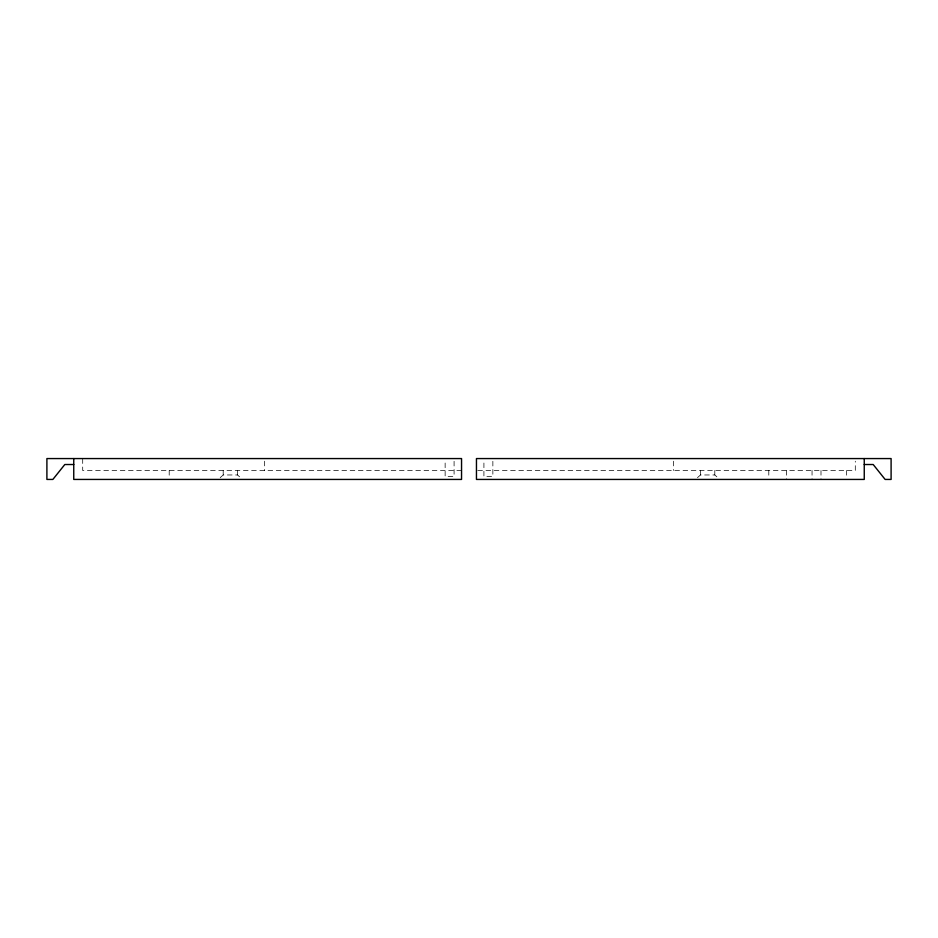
<?xml version="1.0" encoding="UTF-8"?>
<svg xmlns="http://www.w3.org/2000/svg" width="938" height="938" viewBox="0 0 938 938"><rect width="100%" height="100%" fill="white"/><g stroke="black" fill="none" stroke-linecap="round" stroke-linejoin="round"><path stroke-width="0.7" stroke-dasharray="4.69 3.52" d="M220.196 477.653L223.197 474.968L237.513 474.968L240.527 477.653M697.473 477.653L700.487 474.968L714.803 474.968L717.805 477.653M461.555 470.489L82.696 470.489L82.696 458.565M477.77 470.489L855.304 470.489L855.304 461.215M846.651 470.489L846.651 476.879M820.996 470.489L820.996 479.435M812.05 470.489L812.05 479.435M786.396 470.489L786.396 479.435M768.797 470.489L768.797 476.879M714.803 470.489L714.803 474.968M700.487 470.489L700.487 474.968M673.367 461.215L673.343 470.489M492.86 461.308L492.86 476.457L483.914 476.457L483.914 461.308M454.086 461.308L454.086 476.457L445.14 476.457L445.14 461.308M264.657 461.215L264.657 470.489M237.513 470.489L237.513 474.968M223.197 470.489L223.197 474.968M169.203 470.489L169.203 476.879"/><path stroke-width="1.41" d="M73.75 464.521L64.804 464.521L52.868 479.435L46.9 479.435L46.9 458.565L461.555 458.565L461.543 479.435L73.75 479.435L73.75 458.565M864.25 464.521L873.196 464.521L885.132 479.435L891.1 479.435L891.1 458.565L476.457 458.565L476.457 479.435L864.25 479.435L864.25 458.565"/></g></svg>
